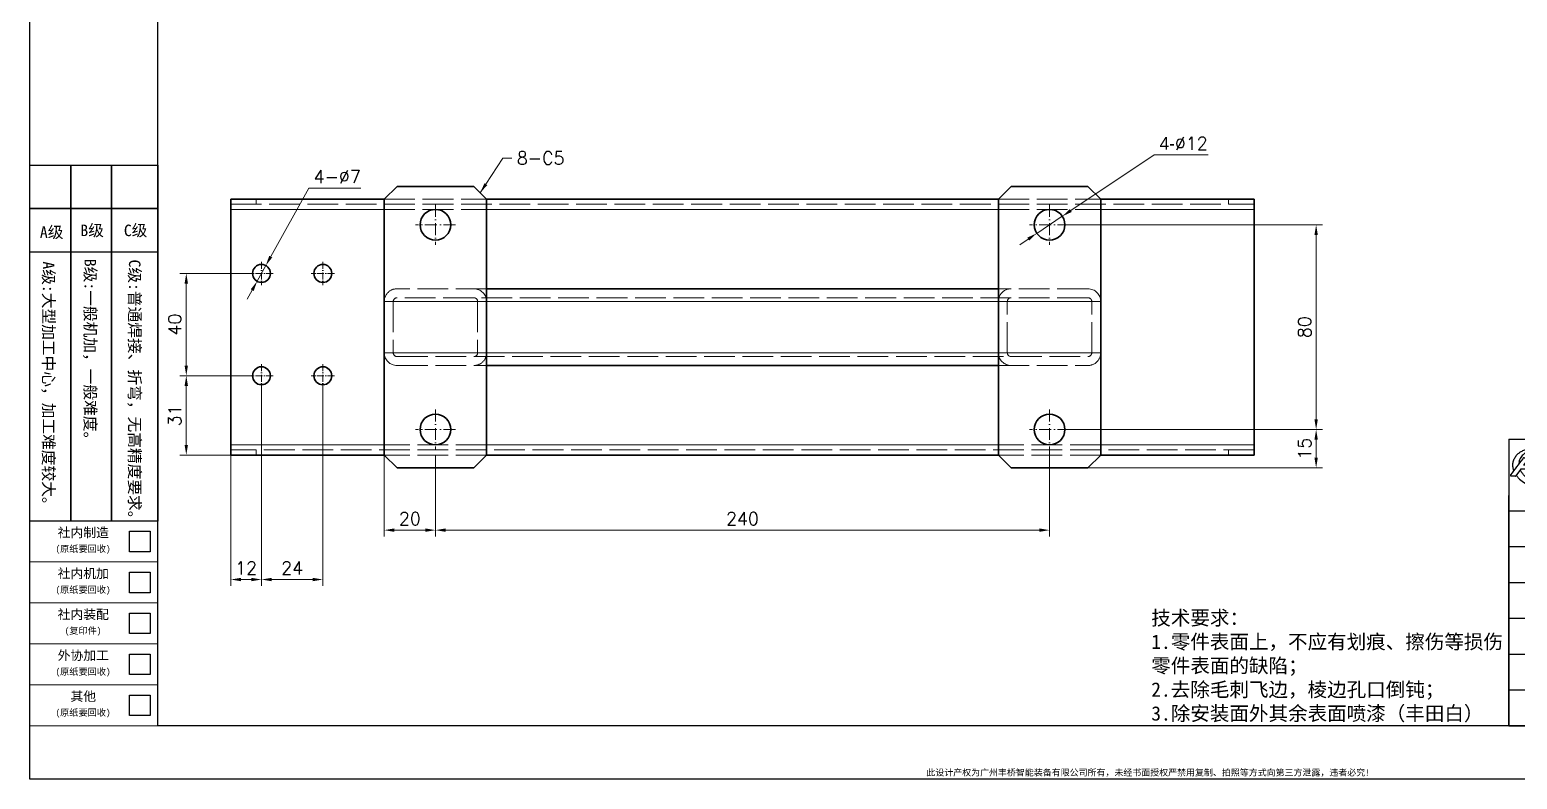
# Model space of a CAD drawing. Header units: millimetres. Extents: x -168473 to -148463, y 295526 to 306160.
# Drawn here: x -164518 to -163936, y 299995 to 300288 of the extents above; entities that cross this region are included whole.
import ezdxf
from ezdxf.enums import TextEntityAlignment as Align

# ---------------------------------------------------------------- set-up
doc = ezdxf.new("R2010")
doc.units = ezdxf.units.MM
for name, pattern in [('CENTER2', [28.575, 19.05, -3.175, 3.175, -3.175]), ('DASHDOT', [18.5, 12, -3, 0.5, -3]), ('DASHED', [15, 12, -3]), ('DASHED2', [9.525, 6.35, -3.175])]:
    doc.linetypes.add(name, pattern=pattern)
for name, color, linetype, lineweight in [('A3', 3, 'Continuous', 20), ('中心线', 2, 'CENTER2', 13), ('图框', 7, 'Continuous', 20), ('尺寸线', 3, 'Continuous', 13), ('文字', 1, 'Continuous', 13), ('细实线', 4, 'Continuous', 25), ('虚线', 2, 'DASHED2', 25)]:
    doc.layers.add(name, color=color, linetype=linetype, lineweight=lineweight)
doc.layers.add('MARK', color=7, linetype='Continuous')
doc.styles.add('CH-1', font='')
doc.styles.get("Standard").update_dxf_attribs({"font": 'txt', "bigfont": 'gbcbig.shx'})
doc.styles.get('CH-1').set_extended_font_data('SimSun')
doc.dimstyles.new('副本02', dxfattribs={"dimscale": 2, "dimtxt": 2.5, "dimasz": 2, "dimexe": 1.25, "dimexo": 0, "dimgap": 1, "dimtad": 1, "dimdsep": 46, "dimtxsty": 'Standard', "dimcen": 0.5, "dimclrd": 3, "dimclre": 3, "dimclrt": 1, "dimadec": 1, "dimazin": 2, "dimtfac": 1, "dimtmove": 0, "dimatfit": 3, "dimfxl": 0, "dimtolj": 1, "dimlwd": -1, "dimlwe": -1, "dimarcsym": 0})
doc.dimstyles.new('副本02$3', dxfattribs={"dimscale": 2, "dimtxt": 2.5, "dimasz": 2, "dimexe": 1.25, "dimexo": 0, "dimgap": 1, "dimtad": 1, "dimtoh": 1, "dimdsep": 46, "dimtxsty": 'Standard', "dimcen": 0.5, "dimclrd": 3, "dimclre": 3, "dimclrt": 1, "dimadec": 1, "dimazin": 2, "dimtfac": 1, "dimtmove": 0, "dimatfit": 3, "dimfxl": 0, "dimtolj": 1, "dimlwd": -1, "dimlwe": -1, "dimarcsym": 0})

# ---------------------------------------------------------------- blocks, each defined once
blk = doc.blocks.new('A$C2CD672AE')
for p, q in [((-218.5, -289), (-218.5, 8)), ((-193.5, -278.55), (-193.5, 0)), ((193.5, -278.55), (-193.5, -278.55)), ((201.5, -289), (-218.5, -289))]:
    blk.add_line(p, q)
at = {"insert": (0, -288.5), "char_height": 1.25, "width": 387, "attachment_point": 8}
blk.add_mtext('{\\fSimSun|b1|i0|c134|p2;此设计产权为广州丰桥智能装备有限公司所有，未经书面授权严禁用复制、拍照等方式向第三方泄露，违者必究!}', dxfattribs=at)
blk = doc.blocks.new('A$C34C2392C')
at = {"linetype": 'CENTER2', "ltscale": 0.3}
for p, q in [((-5.53, 4.13), (-5.53, -4.13)), ((16.64, 0), (-11.88, 0))]:
    blk.add_line(p, q, dxfattribs=at)
for p, q in [((1.54, 1.6), (14.34, 3.2)), ((14.34, 3.2), (14.34, -3.2)), ((1.54, -1.6), (1.54, 1.6)), ((14.34, -3.2), (1.54, -1.6))]:
    blk.add_line(p, q)
for radius in [3.2, 1.6]:
    blk.add_arc((-5.53, 0), radius, 0, 359.9894)
blk = doc.blocks.new('A$C67844AE1')
for p, q in [((-492, 112), (0, 112)), ((-246, 112), (-246, -112)), ((-184.5, 112), (-184.5, 56)), ((-123, 112), (-123, 56)), ((-61.5, 112), (-61.5, 56)), ((0, -112), (0, 112)), ((-246, 84), (0, 84)), ((-492, 68), (-492, -112)), ((-492, 68), (-492, -112)), ((-492, -112), (-492, 68)), ((-492, 68), (-492, -112)), ((-492, 68), (-492, -112)), ((-492, 68), (-492, -112)), ((-492, 68), (-492, -112)), ((-492, 68), (-492, -112)), ((-492, 68), (-492, -112)), ((-492, -112), (-492, 68)), ((-492, 68), (-492, -112)), ((-492, 68), (-492, -112)), ((-492, 68), (-492, -112)), ((-492, 68), (-492, -112)), ((-492, 56), (0, 56)), ((-410, 56), (-410, -112)), ((-328, 56), (-328, -56)), ((-492, 28), (-246, 28)), ((-492, 0), (0, 0)), ((-492, -28), (-246, -28)), ((-492, -56), (0, -56)), ((-492, -84), (-410, -84)), ((-492, -112), (0, -112))]:
    blk.add_line(p, q)
at = {"color": 4, "ltscale": 0.5}
for p, q in [((-478.7, 93.9), (-480.4, 91.7)), ((-468.4, 96.5), (-477.7, 84.1)), ((-467.1, 97.2), (-459.4, 97.2)), ((-451, 97.2), (-453.6, 97.2)), ((-452.7, 83.1), (-442.9, 96.3)), ((-447.5, 97.2), (-443.3, 97.2)), ((-487, 83.1), (-490.1, 83.1)), ((-482.7, 88.4), (-486.5, 83.4)), ((-477, 82.8), (-466, 82.8)), ((-473.8, 90.8), (-475.1, 88.9)), ((-469.3, 85.8), (-472.6, 85.8)), ((-469.2, 85.9), (-470.1, 87.3)), ((-467.8, 87.8), (-469.9, 87.8)), ((-467.8, 87.8), (-467.4, 87.1)), ((-463.8, 82.8), (-461.4, 82.8))]:
    blk.add_line(p, q, dxfattribs=at)
for centre, radius, start, end in [((-480, 96.4), 1.09, 90, 143.2146), ((-478.7, 93.9), 0.0547, 90, 142.9576), ((-471.7, 94.5), 0.547, 270, 322.847), ((-469.2, 97.2), 0.219, 322.847, 90), ((-467.1, 95.6), 1.64, 90, 143.1791), ((-466.4, 94.1), 0.0547, 90, 143.2802), ((-462.2, 94.1), 0.0547, 323.8117, 90), ((-459.4, 95.6), 1.64, 323.504, 90), ((-453.6, 96.7), 0.547, 90, 142.7605), ((-443.3, 96.6), 0.547, 323.5154, 90), ((-490.1, 83.7), 0.547, 143.2146, 270), ((-487, 83.7), 0.547, 270, 322.7804), ((-482.3, 88.1), 0.547, 90, 142.7804), ((-480.4, 91.7), 0.0547, 142.9576, 270), ((-477, 83.6), 0.821, 143.1791, 270), ((-472.6, 85.8), 0.0547, 143.2802, 270), ((-469.3, 85.8), 0.0547, 270, 30.8735), ((-467.4, 87.1), 0.0547, 209.8404, 323.8117), ((-463.8, 83.4), 0.547, 142.7605, 270), ((-461.4, 83.6), 0.821, 270, 323.3415), ((-455.8, 83.1), 0.274, 143.387, 270), ((-454.1, 91.8), 0.137, 354.5829, 143.4402), ((-453.1, 83.4), 0.547, 270, 323.5154), ((-450.5, 90.9), 0.137, 323.3038, 127.2693)]:
    blk.add_arc(centre, radius, start, end, dxfattribs=at)
at = {"color": 3, "ltscale": 0.5}
for points, knots in [([(-488, 87.4), (-488.3, 88.2), (-488.6, 89.5), (-488.8, 91.4), (-488.7, 93), (-488.5, 94.5), (-488, 95.9), (-487.3, 97.3), (-486.5, 98.5), (-485.6, 99.9), (-484.1, 101.2), (-482.1, 102.5), (-479.6, 103.7), (-476.6, 104.5), (-473.5, 104.7), (-470.8, 104.7), (-469, 104.5), (-468.1, 104.3), (-467.6, 104.2), (-467.4, 104.1), (-467.4, 103.8), (-467.5, 103.6), (-467.7, 103.6), (-467.8, 103.6)], [0.033361, 0.033361, 0.033361, 0.033361, 0.471833, 0.793856, 1.06763, 1.327784, 1.632518, 1.904259, 2.171672, 2.434164, 2.811787, 3.221221, 3.771763, 4.287691, 4.918993, 5.487196, 5.736969, 5.935719, 6.004988, 6.011363, 6.068145, 6.111246, 6.151841, 6.151841, 6.151841, 6.151841]), ([(-471.9, 106.8), (-471.9, 106.8), (-471.9, 106.9), (-471.1, 106.9), (-470.1, 107), (-468.3, 106.9), (-466.3, 106.9), (-463.9, 106.7), (-461.4, 105.9), (-458.9, 105.1), (-456.8, 104), (-455, 102.8), (-453.4, 101.6), (-451.6, 99.9), (-450.3, 98.1), (-449.4, 96.7), (-449.1, 95.9), (-449, 95.7)], [0, 0, 0, 0, 0.013513, 0.041806, 0.340693, 0.661167, 1.001786, 1.450195, 1.93793, 2.441413, 2.919246, 3.201062, 3.624217, 4.053268, 4.510623, 4.853859, 4.962074, 4.962074, 4.962074, 4.962074]), ([(-467.8, 103.6), (-468.7, 103.6), (-471.1, 103.6), (-474.8, 103.2), (-478.3, 101.8), (-481.1, 99.8), (-483, 97.3), (-484, 94.8), (-484, 93.4), (-483.9, 92.9)], [0, 0, 0, 0, 0.511401, 1.333961, 2.006207, 2.544799, 3.201133, 3.690752, 3.982461, 3.982461, 3.982461, 3.982461]), ([(-486.1, 83.9), (-485.6, 83.2), (-484.1, 81), (-480.4, 78), (-475.7, 75.7), (-470.4, 74.5), (-465.2, 74.6), (-460.4, 75.6), (-456.8, 77.7), (-454.7, 79.8), (-453.7, 81.1), (-453.4, 81.9), (-453.8, 82), (-453.8, 81.9), (-453.9, 81.8)], [0.008574, 0.008574, 0.008574, 0.008574, 0.511088, 1.461558, 2.551285, 3.372869, 4.408758, 5.360341, 6.07413, 6.646139, 6.965728, 7.014048, 7.055407, 7.097199, 7.097199, 7.097199, 7.097199]), ([(-453.9, 81.8), (-454.2, 81.5), (-455.1, 80.3), (-457.5, 79.1), (-460.3, 78.2), (-463.1, 77.6), (-465.7, 77.6), (-468.2, 77.7), (-470.3, 78.3), (-472.4, 78.9), (-474.6, 79.8), (-476.8, 81.1), (-479, 82.6), (-480.7, 84.6), (-482.1, 86.3), (-482.8, 87.5), (-483, 88)], [0, 0, 0, 0, 0.227272, 0.804496, 1.430419, 1.862632, 2.367125, 2.88024, 3.204387, 3.579335, 4.036384, 4.516387, 4.985288, 5.507707, 5.907232, 6.223175, 6.223175, 6.223175, 6.223175]), ([(-449.4, 87.5), (-449.5, 86.9), (-449.6, 86.1), (-449.9, 84.8), (-450.4, 83.8), (-450.8, 82.6), (-451.5, 81.6), (-452.2, 80.2), (-453.2, 79.2), (-454.3, 78), (-455.6, 77.1), (-457, 76.1), (-458.4, 75.4), (-459.2, 74.9), (-459.9, 74.7), (-459.9, 74.2), (-459.7, 74.2), (-459.5, 74.2)], [0.004933, 0.004933, 0.004933, 0.004933, 0.333622, 0.498315, 0.724349, 0.934741, 1.17012, 1.401267, 1.780901, 1.94954, 2.292483, 2.648069, 2.865789, 3.139575, 3.199954, 3.253921, 3.331828, 3.331828, 3.331828, 3.331828]), ([(-459.5, 74.2), (-459.1, 74.3), (-457.8, 74.6), (-455.9, 75.5), (-453.8, 76.8), (-452, 78), (-450.5, 79.8), (-449.2, 81.6), (-448.2, 83.9), (-447.3, 86.8), (-447.3, 89.1), (-447.3, 90.4)], [0, 0, 0, 0, 0.196818, 0.752706, 1.133972, 1.558354, 1.94217, 2.414014, 2.774875, 3.316286, 4.02771, 4.02771, 4.02771, 4.02771])]:
    blk.add_open_spline(points, degree=3, knots=knots, dxfattribs=at)
blk.add_spline([(-471.9, 106.8), (-471.8, 106.5), (-471.3, 106.3), (-470, 106.2), (-468.7, 106), (-466.8, 105.7), (-464.7, 105.2), (-462.9, 104.7), (-461.1, 104), (-459.4, 103.1), (-457.9, 102.2), (-455.3, 100.3), (-454.1, 99.3), (-453.6, 98.7), (-452.3, 97.2)], degree=3, dxfattribs=at)
at = {"color": 4, "ltscale": 0.5}
for points, knots in [([(-480.8, 97), (-480.9, 96.9), (-481, 96.8), (-481.1, 96.7), (-484.3, 92.4), (-487.4, 88.2), (-490.6, 84)], [-0.084236, -0.084236, -0.084236, -0.084236, 0, 0, 0, 2.885251, 2.885251, 2.885251, 2.885251]), ([(-480, 97.5), (-479.8, 97.5), (-479.7, 97.5), (-479.5, 97.5), (-479.5, 97.5), (-479.5, 97.5), (-479.5, 97.5), (-476.4, 97.5), (-473.2, 97.5), (-470.1, 97.5), (-470.1, 97.5), (-470.1, 97.5), (-470.1, 97.5), (-469.8, 97.5), (-469.5, 97.5), (-469.2, 97.5)], [-0.077734, -0.077734, -0.077734, -0.077734, 0, 0, 0, 0, 0, 0, 1.729211, 1.729211, 1.729211, 1.729211, 1.729211, 1.729211, 1.885805, 1.885805, 1.885805, 1.885805]), ([(-471.7, 94), (-471.7, 94), (-471.7, 94), (-471.8, 94), (-471.8, 94), (-471.8, 94), (-471.8, 94), (-474.1, 94), (-476.4, 94), (-478.7, 94)], [-0.012966, -0.012966, -0.012966, -0.012966, 0, 0, 0, 0, 0, 0, 1.257183, 1.257183, 1.257183, 1.257183]), ([(-469, 97.1), (-469.2, 96.9), (-469.4, 96.7), (-469.5, 96.5), (-469.5, 96.5), (-469.5, 96.5), (-469.5, 96.5), (-470, 95.8), (-470.6, 95.1), (-471.1, 94.4), (-471.1, 94.4), (-471.1, 94.4), (-471.1, 94.4), (-471.2, 94.3), (-471.2, 94.3), (-471.3, 94.2)], [-0.1423966, -0.1423966, -0.1423966, -0.1423966, 0, 0, 0, 0, 0, 0, 0.4822707, 0.4822707, 0.4822707, 0.4822707, 0.4822707, 0.4822707, 0.529029, 0.529029, 0.529029, 0.529029]), ([(-454.1, 97), (-454.2, 96.8), (-454.4, 96.6), (-454.5, 96.4), (-457.7, 92.2), (-460.8, 88.1), (-464, 84), (-464, 83.9), (-464.1, 83.8), (-464.2, 83.7)], [-0.140102, -0.140102, -0.140102, -0.140102, 0, 0, 0, 2.844058, 2.844058, 2.844058, 2.913465, 2.913465, 2.913465, 2.913465]), ([(-451, 97.2), (-451, 97.2), (-450.8, 97.2), (-450.4, 97), (-450.2, 96.5), (-450.3, 95.9), (-450.5, 95.2), (-450.8, 94.5), (-451, 94), (-451.1, 93.7), (-451.1, 93.6), (-451, 93.6), (-450.8, 93.6), (-450.5, 94), (-450, 94.6), (-449.2, 95.5), (-448.6, 96.3), (-448, 96.8), (-447.7, 97.1), (-447.5, 97.2)], [0, 0, 0, 0, 0.047379, 0.11361, 0.198731, 0.32589, 0.467244, 0.599055, 0.733672, 0.758899, 0.77069, 0.790267, 0.820293, 0.867992, 1.054564, 1.278066, 1.476304, 1.62487, 1.711224, 1.711224, 1.711224, 1.711224]), ([(-469.9, 87.8), (-470, 87.8), (-470, 87.8), (-470.1, 87.7), (-470.2, 87.7), (-470.2, 87.6), (-470.2, 87.5), (-470.1, 87.4), (-470.1, 87.3), (-470.1, 87.3)], [0, 0, 0, 0, 0.0189462, 0.0330559, 0.0436533, 0.0575788, 0.0766083, 0.0956988, 0.1082528, 0.1082528, 0.1082528, 0.1082528]), ([(-456, 83.3), (-455.9, 83.5), (-455.7, 83.7), (-455.6, 83.9), (-455.6, 83.9), (-455.6, 83.9), (-455.6, 83.9), (-453.8, 86.2), (-452.1, 88.5), (-450.4, 90.9)], [-0.132838, -0.132838, -0.132838, -0.132838, 0, 0, 0, 0, 0, 0, 1.591518, 1.591518, 1.591518, 1.591518])]:
    blk.add_open_spline(points, degree=3, knots=knots, dxfattribs=at)
for points in [[(-466.4, 94.2), (-468.5, 91.4), (-470.5, 88.6), (-472.6, 85.9)], [(-462.2, 94.1), (-463.9, 91.8), (-465.6, 89.4), (-467.3, 87.1)], [(-466.4, 94.2), (-465, 94.2), (-463.6, 94.2), (-462.2, 94.2)], [(-458.1, 94.6), (-460.6, 91.2), (-463.1, 87.8), (-465.6, 84.4)], [(-476, 88.6), (-478.1, 88.6), (-480.2, 88.6), (-482.3, 88.6)], [(-474.4, 91.6), (-476.4, 91.6), (-478.4, 91.6), (-480.4, 91.6)], [(-454.2, 91.9), (-456, 89.4), (-457.9, 86.9), (-460.7, 83.1)], [(-455.8, 82.9), (-454.9, 82.9), (-454, 82.9), (-453.1, 82.9)], [(-454.1, 89.6), (-454.1, 90.3), (-454, 91.1), (-453.9, 91.8)], [(-453.1, 89.1), (-452.3, 89.7), (-451.4, 90.4), (-450.6, 91.1)]]:
    blk.add_open_spline(points, degree=3, dxfattribs=at)
for points in [[(-476, 88.6), (-475.6, 88.6), (-475.4, 88.7), (-475.3, 88.7), (-475.1, 88.9)], [(-473.8, 90.8), (-473.7, 91), (-473.7, 91.2), (-473.8, 91.4), (-474, 91.5), (-474.2, 91.6), (-474.4, 91.6)], [(-465.6, 84.4), (-465.6, 84.3), (-465.6, 84.2), (-465.5, 84), (-465.4, 83.8), (-465.2, 83.4), (-465.1, 83.3), (-465.1, 83.1), (-465.4, 83), (-465.7, 82.9), (-466, 82.8)], [(-454.1, 89.6), (-454.2, 89.2), (-454.1, 89), (-454, 88.8), (-453.8, 88.8), (-453.6, 88.8), (-453.4, 88.9), (-453.1, 89.1)]]:
    blk.add_spline(points, degree=3, dxfattribs=at)
at = {"layer": '细实线', "color": 0, "linetype": 'Continuous'}
for p, q in [((-492, 112), (-492, 56)), ((-492, 68), (-492, -112)), ((-492, 68), (-492, -112)), ((-492, 68), (-492, -112))]:
    blk.add_line(p, q, dxfattribs=at)
at = {"lineweight": 35, "xscale": 4, "yscale": 4, "zscale": 4}
blk.add_blockref('A$C34C2392C', (-342.6, -78), dxfattribs=at)
at = {"style": 'CH-1'}
for s, height, p in [('批准', 8.11, (-215.2, 102.3)), ('审核', 8.11, (-153.8, 102.3)), ('制图', 8.11, (-92.2, 102.3)), ('设计', 8.11, (-30.8, 102.3)), ('Approval', 4.06, (-215.2, 89.1)), ('Inspection', 4.06, (-153.8, 89.1)), ('Drawing', 4.06, (-92.2, 89.1)), ('Design  ', 4.06, (-30.8, 89.1)), ('比例', 8.11, (-369.3, 46.3)), ('MATERIAL', 4.06, (-451.1, 33.3)), ('SCALE', 4.06, (-369.3, 33.1)), ('制作数', 8.11, (-451.3, -9.7)), ('车型', 8.11, (-287.3, -9.7)), ('PROD.QTY', 4.06, (-451.3, -22.9)), ('MODEL', 4.06, (-287.3, -22.9)), ('3RD ANGLE PROJECTION', 10, (-334.2, -102.6))]:
    blk.add_text(s, height=height, dxfattribs=at).set_placement(p, align=Align.MIDDLE)
at = {"lineweight": 35, "style": 'CH-1'}
for s, height, p in [('(NAME)', 4.87, (-478.4, 64.7)), ('部品图号：', 6.49, (-242.5, 46.4)), ('(Part Drawing No.)', 4.868, (-241.9, 37.3)), ('名称：', 6.49, (-242.5, -9.6)), ('(NAME)', 4.87, (-241.9, -18.7)), ('工序名称：', 6.49, (-242.5, -65.6))]:
    blk.add_text(s, height=height, dxfattribs=at).set_placement(p)
at = {"style": 'CH-1'}
blk.add_text('材质', height=8.11, dxfattribs=at).set_placement((-462.1, 42.2))
at = {"lineweight": 35, "style": 'CH-1'}
for s, height, p in [('热处理', 8.11, (-287.6, 46.3)), ('HEAT TREATMENT', 4.055, (-286.7, 33.3)), ('硬度', 8.11, (-369.6, -9.7)), ('HARDNESS', 4.06, (-368.7, -22.7)), ('HRC.', 9, (-392.3, -42.3, -1000.3)), ('页码', 8.11, (-451.6, -65.7)), ('Page number', 4.055, (-450.7, -78.7))]:
    blk.add_text(s, height=height, dxfattribs=at).set_placement(p, align=Align.MIDDLE)
at = {"layer": 'MARK', "style": 'CH-1', "width": 0.9}
blk.add_text('广州丰桥智能装备有限公司', height=10.8, dxfattribs=at).set_placement((-442.4, 84.4))
at = {"layer": 'MARK', "insert": (-452.7, 71), "char_height": 6.5, "width": 556.951, "attachment_point": 1, "style": 'CH-1'}
blk.add_mtext('{\\W0.9;Guangzhou Fengqiao Intelligent Equipment CO.,LTD}', dxfattribs=at)
blk = doc.blocks.new('fenlei')
at = {"layer": '图框'}
for points in [[(-25, 32), (0, 32), (0, 40), (-25, 40)], [(-25, 24), (0, 24), (0, 32), (-25, 32)], [(-25, 16), (0, 16), (0, 24), (-25, 24)], [(-25, 8), (0, 8), (0, 16), (-25, 16)], [(-25, 0), (0, 0), (0, 8), (-25, 8)]]:
    blk.add_lwpolyline(points, close=True, dxfattribs=at)
at = {"layer": '细实线'}
for points in [[(-5.5, 38), (-1.5, 38), (-1.5, 34), (-5.5, 34)], [(-5.5, 30), (-1.5, 30), (-1.5, 26), (-5.5, 26)], [(-5.5, 22), (-1.5, 22), (-1.5, 18), (-5.5, 18)], [(-5.5, 14), (-1.5, 14), (-1.5, 10), (-5.5, 10)], [(-5.5, 6), (-1.5, 6), (-1.5, 2), (-5.5, 2)]]:
    blk.add_lwpolyline(points, close=True, dxfattribs=at)
at = {"style": 'CH-1'}
for s, height, p in [('社内制造', 1.836, (-14.54, 37.8)), ('(原纸要回收)', 1.285, (-14.58, 34.52)), ('社内机加', 1.836, (-14.54, 29.8)), ('(原纸要回收)', 1.285, (-14.58, 26.52)), ('社内装配', 1.836, (-14.54, 21.8)), ('(复印件)', 1.285, (-14.58, 18.52)), ('外协加工', 1.836, (-14.54, 13.8)), ('(原纸要回收)', 1.285, (-14.58, 10.52)), ('其他', 1.836, (-14.54, 5.8)), ('(原纸要回收)', 1.285, (-14.58, 2.52))]:
    blk.add_text(s, height=height, dxfattribs=at).set_placement(p, align=Align.MIDDLE)
blk = doc.blocks.new('机加分类')
at = {"layer": '细实线'}
for p, q in [((-94, -8.5), (-94, 0)), ((-94, 0), (-86, 0)), ((-86, -8.5), (-86, 0)), ((-86, 0), (-78, 0)), ((-86, 0), (-86, -8.5)), ((-78, -8.5), (-78, 0)), ((-78, 0), (-69, 0)), ((-78, 0), (-78, -8.5)), ((-69, 0), (-69, -8.5)), ((-86, -8.5), (-94, -8.5)), ((-94, -17), (-94, -8.5)), ((-94, -8.5), (-86, -8.5)), ((-78, -8.5), (-86, -8.5)), ((-86, -17), (-86, -8.5)), ((-86, -8.5), (-78, -8.5)), ((-86, -8.5), (-86, -17)), ((-69, -8.5), (-78, -8.5)), ((-78, -17), (-78, -8.5)), ((-78, -8.5), (-69, -8.5)), ((-78, -8.5), (-78, -17)), ((-69, -8.5), (-69, -17)), ((-86, -17), (-94, -17)), ((-94, -69.55), (-94, -17)), ((-78, -17), (-86, -17)), ((-86, -69.55), (-86, -17)), ((-86, -17), (-86, -69.55)), ((-69, -17), (-78, -17)), ((-78, -69.55), (-78, -17)), ((-78, -17), (-78, -69.55)), ((-69, -17), (-69, -69.55)), ((-86, -69.55), (-94, -69.55)), ((-78, -69.55), (-86, -69.55)), ((-69, -69.55), (-78, -69.55))]:
    blk.add_line(p, q, dxfattribs=at)
at = {"layer": '文字', "color": 1, "linetype": 'Continuous', "style": 'CH-1'}
for s, p in [('B级', (-81.81, -12.71, -250.08)), ('C级', (-73.31, -12.71, -250.08))]:
    blk.add_text(s, height=2.25, dxfattribs=at).set_placement(p, align=Align.MIDDLE)
blk.add_text('A级', height=2.25, dxfattribs=at).set_placement((-89.72, -14.22, -250.08), align=Align.CENTER)
for s, p in [('A级:大型加工中心，加工难度较大。', (-90.3, -43.36)), ('B级:一般机加，一般难度。', (-82.16, -36.72)), ('C级:普通焊接、折弯，无高精度要求。', (-73.47, -44.53))]:
    blk.add_text(s, height=2.25, rotation=270, dxfattribs=at).set_placement(p, align=Align.MIDDLE)
blk = doc.blocks.new('1：1横')
for name, p in [('A$C2CD672AE', (-8412.44, 515.87)), ('机加分类', (-8536.94, 346.87)), ('fenlei', (-8605.94, 237.32))]:
    blk.add_blockref(name, p)
at = {"xscale": 0.25, "yscale": 0.25, "zscale": 0.25}
blk.add_blockref('A$C67844AE1', (-8218.94, 265.32), dxfattribs=at)
blk = doc.blocks.new('*D6958')
at = {"layer": 'Defpoints', "color": 0}
for p in [(-164111.31, 300211.56), (-164111.31, 300131.56), (-164014.92, 300131.56)]:
    blk.add_point(p, dxfattribs=at)
at = {"layer": '尺寸线', "color": 3}
for p, q in [((-164111.31, 300211.56), (-164012.42, 300211.56)), ((-164014.92, 300207.56), (-164014.92, 300135.56)), ((-164111.31, 300131.56), (-164012.42, 300131.56))]:
    blk.add_line(p, q, dxfattribs=at)
for points in [[(-164015.58, 300207.56), (-164014.25, 300207.56), (-164014.92, 300211.56)], [(-164015.58, 300135.56), (-164014.25, 300135.56), (-164014.92, 300131.56)]]:
    blk.add_solid(points, dxfattribs=at)
at = {"layer": '尺寸线', "color": 1, "insert": (-164019.42, 300171.56), "char_height": 5, "attachment_point": 5, "rotation": 90}
blk.add_mtext('\\A1;80', dxfattribs=at)
blk = doc.blocks.new('*D6959')
at = {"layer": 'Defpoints', "color": 0}
for p in [(-164075.38, 300131.56), (-164104.11, 300116.56), (-164014.92, 300116.56)]:
    blk.add_point(p, dxfattribs=at)
at = {"layer": '尺寸线', "color": 3}
for p, q in [((-164075.38, 300131.56), (-164012.42, 300131.56)), ((-164014.92, 300127.56), (-164014.92, 300120.56)), ((-164104.11, 300116.56), (-164012.42, 300116.56))]:
    blk.add_line(p, q, dxfattribs=at)
for points in [[(-164015.58, 300127.56), (-164014.25, 300127.56), (-164014.92, 300131.56)], [(-164015.58, 300120.56), (-164014.25, 300120.56), (-164014.92, 300116.56)]]:
    blk.add_solid(points, dxfattribs=at)
at = {"layer": '尺寸线', "color": 1, "insert": (-164019.42, 300124.06), "char_height": 5, "attachment_point": 5, "rotation": 90}
blk.add_mtext('\\A1;15', dxfattribs=at)
blk = doc.blocks.new('*D6960')
at = {"layer": 'Defpoints', "color": 0}
for p in [(-164359.11, 300121.56), (-164119.11, 300123.76), (-164359.11, 300092.23)]:
    blk.add_point(p, dxfattribs=at)
at = {"layer": '尺寸线', "color": 3}
for p, q in [((-164359.11, 300121.56), (-164359.11, 300089.73)), ((-164119.11, 300123.76), (-164119.11, 300089.73)), ((-164123.11, 300092.23), (-164355.11, 300092.23))]:
    blk.add_line(p, q, dxfattribs=at)
for points in [[(-164355.11, 300092.9), (-164355.11, 300091.56), (-164359.11, 300092.23)], [(-164123.11, 300092.9), (-164123.11, 300091.56), (-164119.11, 300092.23)]]:
    blk.add_solid(points, dxfattribs=at)
at = {"layer": '尺寸线', "color": 1, "insert": (-164239.11, 300096.73), "char_height": 5, "attachment_point": 5}
blk.add_mtext('\\A1;240', dxfattribs=at)
blk = doc.blocks.new('*D6961')
at = {"layer": 'Defpoints', "color": 0}
for p in [(-164379.11, 300125.56), (-164359.11, 300116.56), (-164379.11, 300092.23)]:
    blk.add_point(p, dxfattribs=at)
at = {"layer": '尺寸线', "color": 3}
for p, q in [((-164379.11, 300125.56), (-164379.11, 300089.73)), ((-164359.11, 300116.56), (-164359.11, 300089.73)), ((-164363.11, 300092.23), (-164375.11, 300092.23))]:
    blk.add_line(p, q, dxfattribs=at)
for points in [[(-164375.11, 300092.9), (-164375.11, 300091.56), (-164379.11, 300092.23)], [(-164363.11, 300092.9), (-164363.11, 300091.56), (-164359.11, 300092.23)]]:
    blk.add_solid(points, dxfattribs=at)
at = {"layer": '尺寸线', "color": 1, "insert": (-164369.11, 300096.73), "char_height": 5, "attachment_point": 5}
blk.add_mtext('\\A1;20', dxfattribs=at)
blk = doc.blocks.new('*D6962')
at = {"layer": 'Defpoints', "color": 0}
for p in [(-164114.13, 300214.9), (-164124.1, 300208.23)]:
    blk.add_point(p, dxfattribs=at)
at = {"layer": '尺寸线', "color": 3}
for p, q in [((-164078.28, 300238.88), (-164110.8, 300217.12)), ((-164057.11, 300238.88), (-164078.28, 300238.88)), ((-164124.1, 300208.23), (-164114.13, 300214.9)), ((-164127.42, 300206), (-164130.75, 300203.78))]:
    blk.add_line(p, q, dxfattribs=at)
for points in [[(-164111.17, 300217.68), (-164110.43, 300216.57), (-164114.13, 300214.9)], [(-164127.79, 300206.56), (-164127.05, 300205.45), (-164124.1, 300208.23)]]:
    blk.add_solid(points, dxfattribs=at)
at = {"layer": '尺寸线', "color": 1, "insert": (-164066.69, 300243.38), "char_height": 5, "attachment_point": 5}
blk.add_mtext('\\A1;{\\Fg13f12d,@extfont2|c134;4-}∅12', dxfattribs=at)
blk = doc.blocks.new('*D6963')
at = {"layer": 'Defpoints', "color": 0}
for p in [(-164427.1, 300148.01), (-164403.1, 300148.01), (-164427.1, 300072.93)]:
    blk.add_point(p, dxfattribs=at)
at = {"layer": '尺寸线', "color": 3}
for p, q in [((-164427.1, 300148.01), (-164427.1, 300070.43)), ((-164403.1, 300148.01), (-164403.1, 300070.43)), ((-164407.1, 300072.93), (-164423.1, 300072.93))]:
    blk.add_line(p, q, dxfattribs=at)
for points in [[(-164423.1, 300073.6), (-164423.1, 300072.27), (-164427.1, 300072.93)], [(-164407.1, 300073.6), (-164407.1, 300072.27), (-164403.1, 300072.93)]]:
    blk.add_solid(points, dxfattribs=at)
at = {"layer": '尺寸线', "color": 1, "insert": (-164415.1, 300077.43), "char_height": 5, "attachment_point": 5}
blk.add_mtext('\\A1;24', dxfattribs=at)
blk = doc.blocks.new('*D6964')
at = {"layer": 'Defpoints', "color": 0}
for p in [(-164439.11, 300123.56), (-164427.1, 300094.58), (-164439.11, 300072.93)]:
    blk.add_point(p, dxfattribs=at)
at = {"layer": '尺寸线', "color": 3}
for p, q in [((-164439.11, 300123.56), (-164439.11, 300070.43)), ((-164427.1, 300094.58), (-164427.1, 300070.43)), ((-164431.1, 300072.93), (-164435.11, 300072.93))]:
    blk.add_line(p, q, dxfattribs=at)
for points in [[(-164435.11, 300073.6), (-164435.11, 300072.27), (-164439.11, 300072.93)], [(-164431.1, 300073.6), (-164431.1, 300072.27), (-164427.1, 300072.93)]]:
    blk.add_solid(points, dxfattribs=at)
at = {"layer": '尺寸线', "color": 1, "insert": (-164433.11, 300077.43), "char_height": 5, "attachment_point": 5}
blk.add_mtext('\\A1;12', dxfattribs=at)
blk = doc.blocks.new('*D6965')
at = {"layer": 'Defpoints', "color": 0}
for p in [(-164456.48, 300152.56), (-164431.65, 300152.56), (-164439.11, 300121.56)]:
    blk.add_point(p, dxfattribs=at)
at = {"layer": '尺寸线', "color": 3}
for p, q in [((-164431.65, 300152.56), (-164458.98, 300152.56)), ((-164456.48, 300125.56), (-164456.48, 300148.56)), ((-164439.11, 300121.56), (-164458.98, 300121.56))]:
    blk.add_line(p, q, dxfattribs=at)
for points in [[(-164457.15, 300148.56), (-164455.82, 300148.56), (-164456.48, 300152.56)], [(-164457.15, 300125.56), (-164455.82, 300125.56), (-164456.48, 300121.56)]]:
    blk.add_solid(points, dxfattribs=at)
at = {"layer": '尺寸线', "color": 1, "insert": (-164460.98, 300137.06), "char_height": 5, "attachment_point": 5, "rotation": 90}
blk.add_mtext('\\A1;31', dxfattribs=at)
blk = doc.blocks.new('*D6966')
at = {"layer": 'Defpoints', "color": 0}
for p in [(-164456.48, 300192.56), (-164431.65, 300192.56), (-164445.65, 300152.56)]:
    blk.add_point(p, dxfattribs=at)
at = {"layer": '尺寸线', "color": 3}
for p, q in [((-164431.65, 300192.56), (-164458.98, 300192.56)), ((-164456.48, 300156.56), (-164456.48, 300188.56)), ((-164445.65, 300152.56), (-164458.98, 300152.56))]:
    blk.add_line(p, q, dxfattribs=at)
for points in [[(-164457.15, 300188.56), (-164455.82, 300188.56), (-164456.48, 300192.56)], [(-164457.15, 300156.56), (-164455.82, 300156.56), (-164456.48, 300152.56)]]:
    blk.add_solid(points, dxfattribs=at)
at = {"layer": '尺寸线', "color": 1, "insert": (-164460.98, 300172.56), "char_height": 5, "attachment_point": 5, "rotation": 90}
blk.add_mtext('\\A1;40', dxfattribs=at)
blk = doc.blocks.new('*D6967')
at = {"layer": 'Defpoints', "color": 0}
for p in [(-164425.41, 300195.63), (-164428.79, 300189.5)]:
    blk.add_point(p, dxfattribs=at)
at = {"layer": '尺寸线', "color": 3}
for p, q in [((-164408.65, 300225.9), (-164423.47, 300199.13)), ((-164388.32, 300225.9), (-164408.65, 300225.9)), ((-164428.79, 300189.5), (-164425.41, 300195.63)), ((-164430.73, 300186), (-164432.67, 300182.5))]:
    blk.add_line(p, q, dxfattribs=at)
for points in [[(-164424.05, 300199.45), (-164422.89, 300198.8), (-164425.41, 300195.63)], [(-164431.31, 300186.33), (-164430.15, 300185.68), (-164428.79, 300189.5)]]:
    blk.add_solid(points, dxfattribs=at)
at = {"layer": '尺寸线', "color": 1, "insert": (-164397.49, 300230.4), "char_height": 5, "attachment_point": 5}
blk.add_mtext('\\A1;4-%%c7', dxfattribs=at)

msp = doc.modelspace()

# ---------------------------------------------------------------- linework, layer by layer
at = {"color": 7, "lineweight": 35}
for p, q in [((-164379.112, 300221.565), (-164374.112, 300226.565)), ((-164344.112, 300226.565), (-164374.112, 300226.565)), ((-164339.112, 300221.565), (-164344.112, 300226.565)), ((-164139.112, 300221.565), (-164134.112, 300226.565)), ((-164104.112, 300226.565), (-164134.112, 300226.565)), ((-164099.112, 300221.565), (-164104.112, 300226.565)), ((-164439.112, 300217.565), (-164439.112, 300221.565)), ((-164439.112, 300221.565), (-164379.112, 300221.565)), ((-164379.112, 300221.565), (-164379.112, 300121.565)), ((-164339.112, 300221.565), (-164139.112, 300221.565)), ((-164339.112, 300121.565), (-164339.112, 300221.565)), ((-164139.112, 300221.565), (-164139.112, 300121.565)), ((-164099.112, 300221.565), (-164039.112, 300221.565)), ((-164099.112, 300121.565), (-164099.112, 300221.565)), ((-164039.112, 300221.565), (-164039.112, 300217.565)), ((-164439.112, 300125.565), (-164439.112, 300217.565)), ((-164039.112, 300217.565), (-164039.112, 300125.565)), ((-164179.112, 300186.565), (-164339.112, 300186.565)), ((-164139.112, 300186.565), (-164179.102, 300186.565)), ((-164379.112, 300181.565), (-164379.112, 300161.565)), ((-164339.112, 300156.565), (-164179.112, 300156.565)), ((-164179.102, 300156.565), (-164139.112, 300156.565)), ((-164439.112, 300121.565), (-164439.112, 300125.565)), ((-164039.112, 300125.565), (-164039.112, 300121.565)), ((-164379.112, 300121.565), (-164439.112, 300121.565)), ((-164379.112, 300121.565), (-164374.112, 300116.565)), ((-164344.112, 300116.565), (-164339.112, 300121.565)), ((-164139.112, 300121.565), (-164339.112, 300121.565)), ((-164139.112, 300121.565), (-164134.112, 300116.565)), ((-164104.112, 300116.565), (-164099.112, 300121.565)), ((-164039.112, 300121.565), (-164099.112, 300121.565)), ((-164374.112, 300116.565), (-164344.112, 300116.565)), ((-164134.112, 300116.565), (-164104.112, 300116.565))]:
    msp.add_line(p, q, dxfattribs=at)
at = {"color": 7, "lineweight": 13}
for p, q in [((-164439.112, 300217.565), (-164379.112, 300217.565)), ((-164339.112, 300217.565), (-164139.112, 300217.565)), ((-164099.112, 300217.565), (-164039.112, 300217.565)), ((-164179.112, 300181.565), (-164339.112, 300181.565)), ((-164139.112, 300181.565), (-164179.102, 300181.565)), ((-164339.112, 300161.565), (-164179.112, 300161.565)), ((-164179.102, 300161.565), (-164139.112, 300161.565)), ((-164379.112, 300125.565), (-164439.112, 300125.565)), ((-164139.112, 300125.565), (-164339.112, 300125.565)), ((-164039.112, 300125.565), (-164099.112, 300125.565))]:
    msp.add_line(p, q, dxfattribs=at)
at = {"color": 7, "lineweight": 35}
for centre, radius in [((-164359.112, 300211.565), 6), ((-164119.112, 300211.565), 6), ((-164427.1, 300192.565), 3.5), ((-164403.1, 300192.565), 3.5), ((-164427.1, 300152.565), 3.5), ((-164403.1, 300152.565), 3.5), ((-164359.112, 300131.565), 6), ((-164119.112, 300131.565), 6)]:
    msp.add_circle(centre, radius, dxfattribs=at)
at = {"layer": 'A3'}
msp.add_lwpolyline([(-164517.656, 300588.875), (-163677.656, 300588.875), (-163677.656, 299994.875), (-164517.656, 299994.875)], close=True, dxfattribs=at)
at = {"layer": '中心线', "color": 2, "linetype": 'DASHDOT', "lineweight": 13, "ltscale": 0.389999}
for p, q in [((-164359.112, 300219.365), (-164359.112, 300203.765)), ((-164359.112, 300139.365), (-164359.112, 300123.765))]:
    msp.add_line(p, q, dxfattribs=at)
at = {"layer": '中心线', "color": 2, "linetype": 'DASHDOT', "lineweight": 13, "ltscale": 0.390002}
for p, q in [((-164119.112, 300219.365), (-164119.112, 300203.765)), ((-164119.112, 300139.365), (-164119.112, 300123.765))]:
    msp.add_line(p, q, dxfattribs=at)
at = {"layer": '中心线', "color": 2, "linetype": 'DASHDOT', "lineweight": 13, "ltscale": 0.390039}
for p, q in [((-164351.311, 300211.565), (-164366.913, 300211.565)), ((-164111.311, 300211.565), (-164126.913, 300211.565)), ((-164351.311, 300131.565), (-164366.913, 300131.565)), ((-164111.311, 300131.565), (-164126.913, 300131.565))]:
    msp.add_line(p, q, dxfattribs=at)
at = {"layer": '中心线', "color": 2, "linetype": 'DASHDOT', "lineweight": 13, "ltscale": 0.227499}
for p, q in [((-164427.1, 300197.115), (-164427.1, 300188.015)), ((-164403.1, 300197.115), (-164403.1, 300188.015)), ((-164427.1, 300157.115), (-164427.1, 300148.015)), ((-164403.1, 300157.115), (-164403.1, 300148.015))]:
    msp.add_line(p, q, dxfattribs=at)
at = {"layer": '中心线', "color": 2, "linetype": 'DASHDOT', "lineweight": 13, "ltscale": 0.22749}
for p, q in [((-164422.55, 300192.565), (-164431.649, 300192.565)), ((-164398.55, 300192.565), (-164407.649, 300192.565)), ((-164422.55, 300152.565), (-164431.649, 300152.565)), ((-164398.55, 300152.565), (-164407.649, 300152.565))]:
    msp.add_line(p, q, dxfattribs=at)
at = {"layer": '虚线', "color": 1, "linetype": 'DASHED', "lineweight": 13}
for p, q in [((-164439.112, 300219.565), (-164039.112, 300219.565)), ((-164379.112, 300221.565), (-164339.112, 300221.565)), ((-164139.112, 300221.565), (-164099.112, 300221.565)), ((-164439.112, 300217.565), (-164039.112, 300217.565)), ((-164379.112, 300217.565), (-164339.112, 300217.565)), ((-164139.112, 300217.565), (-164099.112, 300217.565)), ((-164339.112, 300186.565), (-164374.112, 300186.565)), ((-164179.112, 300183.065), (-164374.112, 300183.065)), ((-164104.112, 300183.065), (-164179.102, 300183.065)), ((-164104.112, 300186.565), (-164139.112, 300186.565)), ((-164339.112, 300181.565), (-164379.112, 300181.565)), ((-164099.112, 300181.565), (-164379.112, 300181.565)), ((-164179.112, 300181.565), (-164375.612, 300181.565)), ((-164375.612, 300181.565), (-164375.612, 300161.565)), ((-164102.612, 300181.565), (-164375.612, 300181.565)), ((-164135.612, 300181.565), (-164342.612, 300181.565)), ((-164342.612, 300181.565), (-164342.612, 300161.565)), ((-164179.112, 300181.565), (-164342.612, 300181.565)), ((-164179.112, 300181.565), (-164339.112, 300181.565)), ((-164139.112, 300181.565), (-164339.112, 300181.565)), ((-164139.112, 300181.565), (-164179.102, 300181.565)), ((-164102.612, 300181.565), (-164179.102, 300181.565)), ((-164135.612, 300181.565), (-164179.102, 300181.565)), ((-164099.112, 300181.565), (-164139.112, 300181.565)), ((-164135.612, 300161.565), (-164135.612, 300181.565)), ((-164102.612, 300161.565), (-164102.612, 300181.565)), ((-164099.112, 300161.565), (-164099.112, 300181.565)), ((-164379.112, 300161.565), (-164339.112, 300161.565)), ((-164379.112, 300161.565), (-164099.112, 300161.565)), ((-164375.612, 300161.565), (-164179.112, 300161.565)), ((-164375.612, 300161.565), (-164102.612, 300161.565)), ((-164374.112, 300160.065), (-164179.112, 300160.065)), ((-164342.612, 300161.565), (-164135.612, 300161.565)), ((-164342.612, 300161.565), (-164179.112, 300161.565)), ((-164339.112, 300161.565), (-164179.112, 300161.565)), ((-164339.112, 300161.565), (-164139.112, 300161.565)), ((-164179.102, 300161.565), (-164139.112, 300161.565)), ((-164179.102, 300161.565), (-164102.612, 300161.565)), ((-164179.102, 300161.565), (-164135.612, 300161.565)), ((-164179.102, 300160.065), (-164104.112, 300160.065)), ((-164139.112, 300161.565), (-164099.112, 300161.565)), ((-164374.112, 300156.565), (-164339.112, 300156.565)), ((-164139.112, 300156.565), (-164104.112, 300156.565)), ((-164039.112, 300125.565), (-164439.112, 300125.565)), ((-164339.112, 300125.565), (-164379.112, 300125.565)), ((-164099.112, 300125.565), (-164139.112, 300125.565)), ((-164039.112, 300123.565), (-164439.112, 300123.565)), ((-164339.112, 300121.565), (-164379.112, 300121.565)), ((-164099.112, 300121.565), (-164139.112, 300121.565))]:
    msp.add_line(p, q, dxfattribs=at)
at = {"layer": '虚线', "color": 1, "linetype": 'DASHED', "lineweight": 13, "ltscale": 0.05}
for p, q in [((-164429.112, 300219.565), (-164429.112, 300221.565)), ((-164049.112, 300221.565), (-164049.112, 300219.565)), ((-164429.112, 300121.565), (-164429.112, 300123.565)), ((-164049.112, 300123.565), (-164049.112, 300121.565))]:
    msp.add_line(p, q, dxfattribs=at)
at = {"layer": '虚线', "color": 1, "linetype": 'DASHED', "lineweight": 13}
for centre, radius, start, end in [((-164374.112, 300181.565), 5, 90.000003, 180.000009), ((-164374.112, 300181.565), 1.5, 90.000009, 180.000009), ((-164344.112, 300181.565), 5, 0.000005, 90.000003), ((-164344.112, 300181.565), 1.5, 0.000005, 90.000009), ((-164134.112, 300181.565), 5, 90.000003, 180.000009), ((-164134.112, 300181.565), 1.5, 90.000009, 180.000009), ((-164104.112, 300181.565), 5, 0.000005, 90.000003), ((-164104.112, 300181.565), 1.5, 0.000005, 90.000009), ((-164374.112, 300161.565), 5, 180.000009, 270.000004), ((-164374.112, 300161.565), 1.5, 180.000009, 269.999997), ((-164344.112, 300161.565), 5, 270.000004, 0.000005), ((-164344.112, 300161.565), 1.5, 270.000004, 0.000005), ((-164134.112, 300161.565), 5, 180.000009, 270.000004), ((-164134.112, 300161.565), 1.5, 180.000009, 270.000004), ((-164104.112, 300161.565), 5, 270.000004, 0.000005), ((-164104.112, 300161.565), 1.5, 269.999997, 0.000005)]:
    msp.add_arc(centre, radius, start, end, dxfattribs=at)

# ---------------------------------------------------------------- block references
at = {"color": 2, "xscale": 2, "yscale": 2, "zscale": 2}
msp.add_blockref('1：1横', (-147255.776, 299541.143), dxfattribs=at)

# ---------------------------------------------------------------- texts
at = {"layer": '尺寸线', "color": 1}
for s, insert, char_height, width, attachment_point in [('\\A1;8-C5', (-164327.301, 300240.155), 5, 500, 1), ('\\A1;{\\fSimSun|b0|i0|c134|p2;\\Q0;\\P技术要求：\\P1.零件表面上，不应有划痕、擦伤等损伤零件表面的缺陷；\\P2.去除毛刺飞边，棱边孔口倒钝；\\P3.除安装面外其余表面喷漆（丰田白）}', (-164079.356, 300017.071), 5.6, 140.47076, 7)]:
    msp.add_mtext(s, dxfattribs=dict(at, insert=insert, char_height=char_height, width=width, attachment_point=attachment_point))

# ---------------------------------------------------------------- dimensions: what is measured, and where the dimension line sits
at = {"layer": '尺寸线'}
dim = msp.add_diameter_dim_2p(p1=(-164124.099, 300208.229), p2=(-164114.125, 300214.901), text='{\\Fg13f12d,@extfont2|c134;4-}<>', dimstyle='副本02$3', dxfattribs=at)
dim.commit()
dim.dimension.update_dxf_attribs({"geometry": '*D6962', "text_midpoint": (-164066.693, 300238.881), "dimtype": 163})
dim = msp.add_diameter_dim_2p(p1=(-164428.795, 300189.502), p2=(-164425.406, 300195.627), dimstyle='副本02$3', override={"dimpost": '4-%%c<>'}, dxfattribs=at)
dim.commit()
dim.dimension.update_dxf_attribs({"geometry": '*D6967', "text_midpoint": (-164397.488, 300225.902), "dimtype": 163})
for base, p1, p2, picture, middle in [((-164014.917, 300131.565), (-164111.311, 300211.565), (-164111.311, 300131.565), '*D6958', (-164019.417, 300171.565)), ((-164456.484, 300192.565), (-164445.65, 300152.565), (-164431.649, 300192.565), '*D6966', (-164460.984, 300172.565)), ((-164456.484, 300152.565), (-164439.112, 300121.565), (-164431.649, 300152.565), '*D6965', (-164460.984, 300137.065)), ((-164014.917, 300116.565), (-164075.379, 300131.565), (-164104.112, 300116.565), '*D6959', (-164019.417, 300124.065))]:
    dim = msp.add_linear_dim(base=base, p1=p1, p2=p2, angle=90, dimstyle='副本02', dxfattribs=at)
    dim.commit()
    dim.dimension.update_dxf_attribs({"geometry": picture, "text_midpoint": middle})
for base, p1, p2, picture, middle in [((-164427.1, 300072.934), (-164403.1, 300148.015), (-164427.1, 300148.015), '*D6963', (-164415.1, 300077.434)), ((-164379.112, 300092.231), (-164359.112, 300116.565), (-164379.112, 300125.565), '*D6961', (-164369.112, 300096.731)), ((-164359.112, 300092.231), (-164119.112, 300123.765), (-164359.112, 300121.565), '*D6960', (-164239.112, 300096.731))]:
    dim = msp.add_linear_dim(base=base, p1=p1, p2=p2, dimstyle='副本02', dxfattribs=at)
    dim.commit()
    dim.dimension.update_dxf_attribs({"geometry": picture, "text_midpoint": middle})
dim = msp.add_linear_dim(base=(-164439.112, 300072.934), p1=(-164427.1, 300094.585), p2=(-164439.112, 300123.565), dimstyle='副本02', override={"dimdec": 0}, dxfattribs=at)
dim.commit()
dim.dimension.update_dxf_attribs({"geometry": '*D6964', "text_midpoint": (-164433.106, 300077.434)})

# ---------------------------------------------------------------- leaders
at = {"layer": '尺寸线', "annotation_type": 0, "has_hookline": 1, "hookline_direction": 0, "text_width": 18.333}
msp.add_leader([(-164341.612, 300224.065), (-164332.775, 300237.655), (-164329.301, 300237.655)], dimstyle='副本02', override={"dimgap": 1, "dimtad": 0}, dxfattribs=at)

doc.saveas('drawing.dxf')
